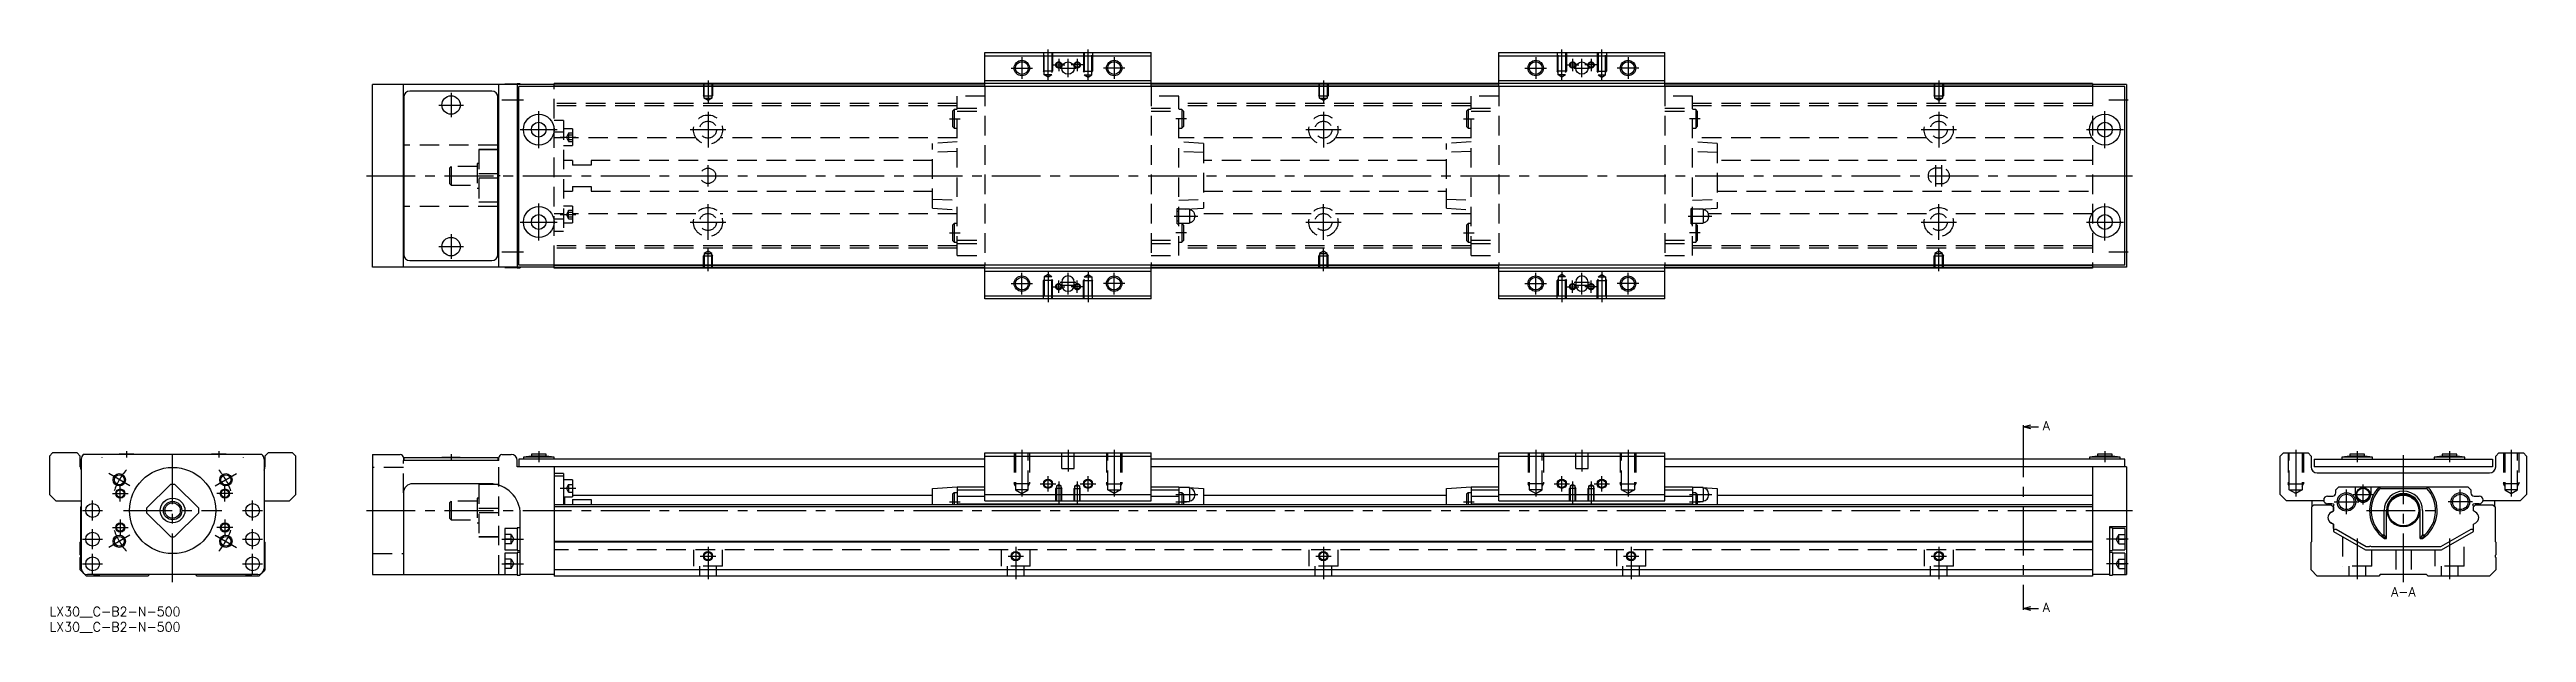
# Model space of a CAD drawing. Extents: x 0 to 805, y -8 to 181.
import ezdxf

# ---------------------------------------------------------------- set-up
doc = ezdxf.new("R2010")
doc.units = 0
doc.header["$LTSCALE"] = 0.5
doc.linetypes.add('CENTER', pattern=[50.8, 31.75, -6.35, 6.35, -6.35])
doc.linetypes.add('DASHED', pattern=[19.05, 12.7, -6.35])
for name, color, linetype in [('MSM_CENTER', 1, 'CENTER'), ('MSM_CONTINUOUS', 7, 'CONTINUOUS'), ('MSM_DASHED', 4, 'DASHED'), ('MSM_NARROW', 5, 'CONTINUOUS'), ('MSM_PART_NUMBER', 7, 'CONTINUOUS')]:
    doc.layers.add(name, color=color, linetype=linetype)
doc.styles.get("Standard").update_dxf_attribs({"font": 'txt.shx', "height": 3, "bigfont": 'bigfont.shx'})

# ---------------------------------------------------------------- blocks, each defined once
blk = doc.blocks.new('*U2')
at = {"layer": 'MSM_PART_NUMBER'}
blk.add_text('LX30__C-B2-N-500', height=3, dxfattribs=at).set_placement((0, -3))
blk = doc.blocks.new('*U3')
at = {"layer": 'MSM_PART_NUMBER'}
blk.add_text('LX30__C-B2-N-500', height=3, dxfattribs=at).set_placement((0, -8))

msp = doc.modelspace()

# ---------------------------------------------------------------- linework, layer by layer
at = {"layer": 'MSM_CENTER'}
for p, q in [((316, 178.5), (316, 171.5)), ((324.5, 171.09), (324.5, 181)), ((328, 178), (328, 174)), ((331, 172), (331, 178)), ((334, 178), (334, 174)), ((337.5, 171.09), (337.5, 181)), ((346, 178.5), (346, 171.5)), ((483, 178.5), (483, 171.5)), ((491.5, 171.09), (491.5, 181)), ((495, 178), (495, 174)), ((498, 172), (498, 178)), ((501, 178), (501, 174)), ((504.5, 171.09), (504.5, 181)), ((513, 178.5), (513, 171.5)), ((214, 171), (214, 163.49)), ((312.5, 175), (319.5, 175)), ((326, 176), (330, 176)), ((328.5, 175), (333.5, 175)), ((336, 176), (332, 176)), ((349.5, 175), (342.5, 175)), ((414, 171), (414, 163.49)), ((479.5, 175), (486.5, 175)), ((493, 176), (497, 176)), ((495.5, 175), (500.5, 175)), ((503, 176), (499, 176)), ((516.5, 175), (509.5, 175)), ((614, 171), (614, 163.49)), ((126.5, 163), (134.5, 163)), ((130.5, 167), (130.5, 159)), ((147, 164.7), (154, 164.7)), ((669.25, 164.7), (675.5, 164.7)), ((153, 155), (165, 155)), ((159, 149), (159, 161)), ((208.25, 155), (219.75, 155)), ((214, 160.75), (214, 149.25)), ((292.5, 158.5), (296, 158.5)), ((369.5, 158.5), (366, 158.5)), ((408.25, 155), (419.75, 155)), ((414, 160.75), (414, 149.25)), ((459.5, 158.5), (463, 158.5)), ((536.5, 158.5), (533, 158.5)), ((608.25, 155), (619.75, 155)), ((614, 160.75), (614, 149.25)), ((662, 155), (674, 155)), ((668, 149), (668, 161)), ((166, 152.55), (171, 152.55)), ((103, 140), (677, 140)), ((214, 136.5), (214, 143.5)), ((613, 136.5), (613, 143.5)), ((615, 136.5), (615, 143.5)), ((159, 119), (159, 131)), ((214, 119.25), (214, 130.75)), ((414, 119.25), (414, 130.75)), ((614, 119.25), (614, 130.75)), ((668, 119), (668, 131)), ((130.5, 121), (130.5, 113)), ((153, 125), (165, 125)), ((166, 127.44), (171, 127.44)), ((208.25, 125), (219.75, 125)), ((292.5, 121.5), (296, 121.5)), ((365.5, 126.9), (373.2, 126.9)), ((369.5, 121.5), (366, 121.5)), ((408.25, 125), (419.75, 125)), ((459.5, 121.5), (463, 121.5)), ((532.5, 126.9), (540.2, 126.9)), ((536.5, 121.5), (533, 121.5)), ((608.25, 125), (619.75, 125)), ((662, 125), (674, 125)), ((126.5, 117), (134.5, 117)), ((147, 115.3), (154, 115.3)), ((214, 109), (214, 116.51)), ((414, 109), (414, 116.51)), ((614, 109), (614, 116.51)), ((669.25, 115.3), (675.5, 115.3)), ((312.5, 105), (319.5, 105)), ((316, 101.5), (316, 108.5)), ((324.5, 108.91), (324.5, 99)), ((328, 102), (328, 106)), ((328.5, 105.5), (333.5, 105.5)), ((331, 101.5), (331, 108.5)), ((334, 102), (334, 106)), ((337.5, 108.91), (337.5, 99)), ((349.5, 105), (342.5, 105)), ((346, 101.5), (346, 108.5)), ((479.5, 105), (486.5, 105)), ((483, 101.5), (483, 108.5)), ((491.5, 108.91), (491.5, 99)), ((495, 102), (495, 106)), ((495.5, 105.5), (500.5, 105.5)), ((498, 101.5), (498, 108.5)), ((501, 102), (501, 106)), ((504.5, 108.91), (504.5, 99)), ((516.5, 105), (509.5, 105)), ((513, 101.5), (513, 108.5)), ((326, 104), (330, 104)), ((328.5, 104.5), (333.5, 104.5)), ((336, 104), (332, 104)), ((493, 104), (497, 104)), ((495.5, 104.5), (500.5, 104.5)), ((503, 104), (499, 104)), ((641.38, 58), (641.38, 0)), ((17, 48.6), (17, 48.49)), ((25, 50.6), (25, 48.5)), ((40, 8), (40, 51.5)), ((55, 50.6), (55, 48.5)), ((63, 48.49), (63, 48.6)), ((130.5, 49.6), (130.5, 47.49)), ((159, 50.6), (159, 47)), ((316, 51), (316, 35.81)), ((331, 51), (331, 44)), ((346, 51), (346, 35.81)), ((483, 51), (483, 35.81)), ((498, 51), (498, 44)), ((513, 51), (513, 35.81)), ((668, 50.6), (668, 47)), ((730, 51), (730, 35.81)), ((750, 50.6), (750, 47)), ((765, 8), (765, 51.5)), ((780, 50.6), (780, 47)), ((800, 51), (800, 35.81)), ((26.14, 39.3), (19.22, 43.3)), ((53.86, 39.3), (60.78, 43.3)), ((324.5, 37.5), (324.5, 42.5)), ((328, 40.76), (328, 33.5)), ((334, 40.76), (334, 33.5)), ((337.5, 37.5), (337.5, 42.5)), ((491.5, 37.5), (491.5, 42.5)), ((495, 40.76), (495, 33.5)), ((501, 40.76), (501, 33.5)), ((504.5, 37.5), (504.5, 42.5)), ((14, 28.05), (14, 34.55)), ((20.42, 36.8), (25.57, 36.8)), ((23, 34.23), (23, 39.38)), ((59.57, 36.8), (54.42, 36.8)), ((57, 34.23), (57, 39.38)), ((66, 28.05), (66, 34.55)), ((166, 38.55), (171, 38.55)), ((292.5, 34.1), (296, 34.1)), ((322, 40), (327, 40)), ((335, 40), (340, 40)), ((366, 36.5), (373.2, 36.5)), ((366, 34.1), (369.5, 34.1)), ((459.5, 34.1), (463, 34.1)), ((489, 40), (494, 40)), ((502, 40), (507, 40)), ((533, 36.5), (540.2, 36.5)), ((533, 34.1), (536.5, 34.1)), ((742.5, 34.1), (750.5, 34.1)), ((746.5, 30.1), (746.5, 38.1)), ((748.65, 36.5), (755.15, 36.5)), ((751.9, 33.25), (751.9, 39.75)), ((787.5, 34.1), (779.5, 34.1)), ((783.5, 30.1), (783.5, 38.1)), ((10.75, 31.3), (17.25, 31.3)), ((14, 18.75), (14, 25.25)), ((20.42, 25.8), (25.57, 25.8)), ((23, 28.38), (23, 23.23)), ((24, 31.3), (56, 31.3)), ((59.57, 25.8), (54.42, 25.8)), ((57, 28.38), (57, 23.23)), ((62.75, 31.3), (69.25, 31.3)), ((66, 18.75), (66, 25.25)), ((103, 31.3), (677, 31.3)), ((753, 31.3), (777, 31.3)), ((10.75, 22), (17.25, 22)), ((14, 10.75), (14, 17.25)), ((26.14, 23.3), (19.22, 19.3)), ((53.86, 23.3), (60.78, 19.3)), ((62.75, 22), (69.25, 22)), ((66, 10.75), (66, 17.25)), ((147, 22), (154, 22)), ((211.5, 16.5), (216.5, 16.5)), ((214, 19.5), (214, 9)), ((311.5, 16.5), (316.5, 16.5)), ((314, 19.5), (314, 9)), ((411.5, 16.5), (416.5, 16.5)), ((414, 19.5), (414, 9)), ((511.5, 16.5), (516.5, 16.5)), ((514, 19.5), (514, 9)), ((611.5, 16.5), (616.5, 16.5)), ((614, 19.5), (614, 9)), ((675.5, 22), (668.5, 22)), ((750, 22.18), (750, 9)), ((780, 22.18), (780, 9)), ((10.75, 14), (17.25, 14)), ((62.75, 14), (69.25, 14)), ((147, 14), (154, 14)), ((675.5, 14), (668.5, 14))]:
    msp.add_line(p, q, dxfattribs=at)
for start, end in [(138.53845, 161.46155), (18.53845, 41.46155), (198.53845, 221.46155), (318.53845, 341.46155)]:
    msp.add_arc((40, 31.3), 20, start, end, dxfattribs=at)
at = {"layer": 'MSM_CONTINUOUS'}
for p, q in [((304, 180), (358, 180)), ((304, 169), (304, 180)), ((304, 179), (358, 179)), ((358, 169), (358, 180)), ((471, 180), (525, 180)), ((471, 169), (471, 180)), ((471, 179), (525, 179)), ((525, 169), (525, 180)), ((105, 110.3), (105, 169.7)), ((164, 169.7), (105, 169.7)), ((115, 110.3), (115, 169.7)), ((146, 110.3), (146, 169.7)), ((148, 169.75), (148, 169.7)), ((152, 169.75), (148, 169.75)), ((153, 169.9), (152, 169.9)), ((152, 169.9), (152, 110.1)), ((153, 169.9), (153, 169.7)), ((164, 169), (164, 170)), ((664, 170), (164, 170)), ((304, 169.8), (164, 169.8)), ((304, 169.1), (164, 169.1)), ((304, 171), (358, 171)), ((471, 169.8), (358, 169.8)), ((471, 169.1), (358, 169.1)), ((471, 171), (525, 171)), ((664, 169.8), (525, 169.8)), ((664, 169.1), (525, 169.1)), ((664, 170), (664, 169)), ((675, 169.7), (664, 169.7)), ((675, 169.7), (675, 110.3)), ((115.1, 165.5), (115.1, 114.5)), ((143.7, 167.5), (117.1, 167.5)), ((145.7, 114.5), (145.7, 165.5)), ((152.5, 111), (152.5, 169)), ((674.5, 169), (152.5, 169)), ((674.5, 111), (674.5, 169)), ((115, 158.2), (115.1, 158.2)), ((145.7, 158.2), (146, 158.2)), ((115.1, 150), (115, 150)), ((146, 150), (145.7, 150)), ((146, 148.5), (145.7, 148.5)), ((146, 148.47), (145.7, 148.47)), ((145.7, 140.72), (146, 140.72)), ((146, 139.28), (145.7, 139.28)), ((115.1, 130), (115, 130)), ((146, 131.53), (145.7, 131.53)), ((146, 131.5), (145.7, 131.5)), ((146, 130), (145.7, 130)), ((115.1, 121.8), (115, 121.8)), ((146, 121.8), (145.7, 121.8)), ((164, 110.3), (105, 110.3)), ((117.1, 112.5), (143.7, 112.5)), ((148, 110.3), (148, 110.25)), ((148, 110.25), (152, 110.25)), ((152, 110.1), (153, 110.1)), ((674.5, 111), (152.5, 111)), ((153, 110.3), (153, 110.1)), ((164, 110), (164, 111)), ((304, 110.9), (164, 110.9)), ((304, 110.2), (164, 110.2)), ((664, 110), (164, 110)), ((304, 100), (304, 111)), ((304, 109), (358, 109)), ((329, 105.5), (329, 104.5)), ((333, 104.5), (333, 105.5)), ((358, 100), (358, 111)), ((471, 110.9), (358, 110.9)), ((471, 110.2), (358, 110.2)), ((471, 100), (471, 111)), ((471, 109), (525, 109)), ((496, 105.5), (496, 104.5)), ((500, 104.5), (500, 105.5)), ((525, 100), (525, 111)), ((664, 110.9), (525, 110.9)), ((664, 110.2), (525, 110.2)), ((664, 111), (664, 110)), ((675, 110.3), (664, 110.3)), ((304, 101), (358, 101)), ((358, 100), (304, 100)), ((471, 101), (525, 101)), ((525, 100), (471, 100)), ((641.38, 58.5), (643.87, 59.17)), ((641.38, 59), (641.38, 58)), ((643.87, 57.83), (641.38, 58.5)), ((641.38, 58.5), (646.38, 58.5)), ((1, 50), (0, 49)), ((0, 49), (0, 36.5)), ((9, 50), (1, 50)), ((10, 49), (9, 50)), ((10, 45.5), (10, 49)), ((69.02, 49.5), (10.98, 49.5)), ((22.6, 49.6), (22.6, 49.5)), ((27.4, 49.6), (22.6, 49.6)), ((27.4, 49.5), (27.4, 49.6)), ((52.6, 49.6), (52.6, 49.5)), ((57.4, 49.6), (52.6, 49.6)), ((57.4, 49.5), (57.4, 49.6)), ((71, 50), (70, 49)), ((70, 49), (70, 45.5)), ((79, 50), (71, 50)), ((80, 49), (79, 50)), ((80, 36.5), (80, 49)), ((105, 49.5), (105, 10.5)), ((105, 49.5), (114, 49.5)), ((115, 48.5), (115, 47.5)), ((115.1, 48.5), (115.1, 47.5)), ((115.1, 48.5), (145.7, 48.5)), ((127.5, 48.6), (133.5, 48.6)), ((127.5, 48.6), (127.5, 48.5)), ((133.5, 48.5), (133.5, 48.6)), ((145.7, 48.5), (145.7, 47.5)), ((146, 47.5), (146, 48.5)), ((147, 49.5), (150, 49.5)), ((156.6, 49), (154, 48.6)), ((154, 48.6), (154, 48)), ((164, 48.6), (154, 48.6)), ((156.6, 49.6), (156.6, 49)), ((161.4, 49.6), (156.6, 49.6)), ((161.4, 49), (156.6, 49)), ((161.4, 49), (161.4, 49.6)), ((164, 48.6), (161.4, 49)), ((164, 48), (164, 48.6)), ((304, 34.5), (304, 50)), ((304, 50), (358, 50)), ((304, 49), (358, 49)), ((358, 34.5), (358, 50)), ((471, 34.5), (471, 50)), ((471, 50), (525, 50)), ((471, 49), (525, 49)), ((525, 34.5), (525, 50)), ((665.6, 49), (663, 48.6)), ((663, 48.6), (663, 48)), ((673, 48.6), (663, 48.6)), ((665.6, 49.6), (665.6, 49)), ((670.4, 49.6), (665.6, 49.6)), ((670.4, 49), (665.6, 49)), ((670.4, 49), (670.4, 49.6)), ((673, 48.6), (670.4, 49)), ((673, 48), (673, 48.6)), ((725, 49), (726, 50)), ((725, 36.5), (725, 49)), ((726, 50), (734, 50)), ((734, 50), (735, 49)), ((735, 49), (735, 45.5)), ((747.6, 49), (745, 48.6)), ((755, 48.6), (745, 48.6)), ((745, 48.6), (745, 48)), ((752.4, 49.6), (747.6, 49.6)), ((747.6, 49.6), (747.6, 49)), ((752.4, 49), (747.6, 49)), ((752.4, 49), (752.4, 49.6)), ((755, 48.6), (752.4, 49)), ((755, 48), (755, 48.6)), ((777.6, 49), (775, 48.6)), ((785, 48.6), (775, 48.6)), ((775, 48.6), (775, 48)), ((782.4, 49.6), (777.6, 49.6)), ((777.6, 49.6), (777.6, 49)), ((782.4, 49), (777.6, 49)), ((782.4, 49), (782.4, 49.6)), ((785, 48.6), (782.4, 49)), ((785, 48), (785, 48.6)), ((795, 49), (796, 50)), ((795, 45.5), (795, 49)), ((796, 50), (804, 50)), ((804, 50), (805, 49)), ((805, 49), (805, 36.5)), ((10.3, 48), (10.3, 12.5)), ((69.7, 48), (69.7, 12.5)), ((146, 47.5), (115, 47.5)), ((152, 45.5), (152, 47.5)), ((304, 45.5), (152, 45.5)), ((152.5, 48), (152.5, 45.5)), ((304, 48), (152.5, 48)), ((164, 45.5), (164, 10)), ((167, 43.3), (164, 43.3)), ((167, 42.45), (164, 42.45)), ((167, 43.3), (167, 33.2)), ((170, 41.3), (167, 41.3)), ((170, 41.3), (170, 35.8)), ((471, 48), (358, 48)), ((471, 45.5), (358, 45.5)), ((674.5, 48), (525, 48)), ((675, 45.5), (525, 45.5)), ((664, 45.5), (664, 10)), ((674.5, 45.5), (674.5, 48)), ((675, 45.5), (675, 10.5)), ((736, 48), (736, 45.5)), ((736, 48), (794, 48)), ((794, 45.5), (736, 45.5)), ((737, 43.5), (793, 43.5)), ((794, 48), (794, 45.5)), ((0, 36.5), (2, 34.5)), ((2, 34.5), (10.3, 34.5)), ((10.2, 32.5), (10.3, 32.6)), ((10.2, 21.2), (10.2, 32.5)), ((39.28, 39.77), (31.53, 32.02)), ((48.47, 32.02), (40.72, 39.77)), ((69.7, 34.5), (78, 34.5)), ((69.7, 32.6), (69.8, 32.5)), ((69.8, 32.5), (69.8, 21.2)), ((78, 34.5), (80, 36.5)), ((115, 37), (115, 10.5)), ((143, 40), (118, 40)), ((664, 33.2), (164, 33.2)), ((664, 32.5), (164, 32.5)), ((167, 35.8), (170, 35.8)), ((167.5, 33.2), (167.5, 35.8)), ((170, 36.3), (287, 36.3)), ((170, 34.87), (176, 34.87)), ((170, 34.87), (170, 33.2)), ((176, 34.87), (176, 33.2)), ((287, 38.5), (295, 39)), ((287, 33.2), (287, 38.5)), ((294, 37.1), (293.5, 36.6)), ((293.5, 36.6), (293.5, 33.2)), ((295, 37.1), (294, 37.1)), ((294, 37.1), (294, 33.2)), ((295, 39), (304, 39)), ((295, 39), (295, 33.2)), ((295, 38), (304, 38)), ((295, 36), (304, 36)), ((295, 33.5), (367, 33.5)), ((304, 36.5), (358, 36.5)), ((304, 34.5), (358, 34.5)), ((358, 39), (367, 39)), ((358, 38), (367, 38)), ((358, 36), (367, 36)), ((367, 39), (375, 38.5)), ((367, 39), (367, 33.2)), ((370.45, 38.75), (367, 38.75)), ((368, 37.1), (367, 37.1)), ((368.5, 36.6), (368, 37.1)), ((368, 37.1), (368, 33.2)), ((368.5, 36.6), (368.5, 33.2)), ((368.5, 34.25), (370.45, 34.25)), ((370.45, 38.75), (370.45, 34.25)), ((372.2, 36.8), (372.2, 36.2)), ((375, 38.5), (375, 33.2)), ((375, 36.3), (454, 36.3)), ((454, 38.5), (462, 39)), ((454, 33.2), (454, 38.5)), ((461, 37.1), (460.5, 36.6)), ((460.5, 36.6), (460.5, 33.2)), ((462, 37.1), (461, 37.1)), ((461, 37.1), (461, 33.2)), ((462, 39), (471, 39)), ((462, 39), (462, 33.2)), ((462, 38), (471, 38)), ((462, 36), (471, 36)), ((462, 33.5), (534, 33.5)), ((471, 36.5), (525, 36.5)), ((471, 34.5), (525, 34.5)), ((525, 39), (534, 39)), ((525, 38), (534, 38)), ((525, 36), (534, 36)), ((534, 39), (542, 38.5)), ((534, 39), (534, 33.2)), ((537.45, 38.75), (534, 38.75)), ((535, 37.1), (534, 37.1)), ((535.5, 36.6), (535, 37.1)), ((535, 37.1), (535, 33.2)), ((535.5, 36.6), (535.5, 33.2)), ((535.5, 34.25), (537.45, 34.25)), ((537.45, 38.75), (537.45, 34.25)), ((539.2, 36.8), (539.2, 36.2)), ((542, 38.5), (542, 33.2)), ((542, 36.3), (664, 36.3)), ((727, 34.5), (725, 36.5)), ((739.13, 34.5), (727, 34.5)), ((735.2, 32.5), (735.9, 33.2)), ((735.2, 21.2), (735.2, 32.5)), ((735.3, 32.6), (735.3, 34.5)), ((735.9, 33.2), (741.55, 33.2)), ((740.35, 36), (742.05, 36)), ((741.75, 33.5), (740.35, 33.5)), ((741.55, 33.2), (742.25, 32.5)), ((742.2, 32.55), (742.2, 32.7)), ((742.25, 32.5), (742.2, 32.55)), ((742.25, 31.15), (742.25, 32.5)), ((742.25, 32.5), (742.25, 31.15)), ((743.05, 38), (744.05, 39)), ((743.05, 37), (743.05, 38)), ((744.05, 39), (785.95, 39)), ((749.4, 36.5), (749.4, 39)), ((754.4, 39), (754.4, 36.5)), ((757.14, 39), (757.4, 38.5)), ((757.4, 38.5), (772.6, 38.5)), ((772.6, 38.5), (772.86, 39)), ((785.95, 39), (786.95, 38)), ((786.95, 38), (786.95, 37)), ((787.75, 32.5), (788.45, 33.2)), ((787.75, 31.15), (787.75, 32.5)), ((787.8, 32.7), (787.8, 32.55)), ((787.95, 36), (789.65, 36)), ((789.65, 33.5), (788.25, 33.5)), ((788.45, 33.2), (794.1, 33.2)), ((803, 34.5), (790.87, 34.5)), ((794.1, 33.2), (794.8, 32.5)), ((794.7, 32.6), (794.7, 34.5)), ((794.8, 32.5), (794.8, 21.2)), ((805, 36.5), (803, 34.5)), ((31.53, 30.58), (39.28, 22.83)), ((40.72, 22.83), (48.47, 30.58)), ((152, 25.5), (148, 25.5)), ((148, 25.5), (148, 18.5)), ((153, 25.65), (152, 25.65)), ((152, 25.65), (152, 18.35)), ((153, 10.35), (153, 30)), ((675, 26), (669.5, 26)), ((669.5, 26), (669.5, 10.35)), ((670.5, 25.65), (669.5, 25.65)), ((670.5, 25.65), (670.5, 18.35)), ((674.5, 25.5), (670.5, 25.5)), ((674.5, 25.5), (674.5, 18.5)), ((742.25, 31.15), (741.5, 30.72)), ((742.25, 26.85), (741.5, 27.28)), ((741.6, 30.78), (742.25, 31.15)), ((741.6, 27.22), (742.25, 26.85)), ((742.25, 25.45), (742.25, 26.85)), ((742.25, 26.85), (742.25, 24.5)), ((742.25, 24.5), (752.64, 18.5)), ((743.1, 25.16), (742.7, 25.16)), ((752.91, 19.5), (743.1, 25.16)), ((758.74, 23.45), (758.74, 31.3)), ((759.5, 22.2), (759.5, 31.3)), ((770.5, 22.2), (770.5, 31.3)), ((771.26, 31.3), (771.26, 23.45)), ((786.9, 25.16), (777.09, 19.5)), ((777.36, 18.5), (787.75, 24.5)), ((787.3, 25.16), (786.9, 25.16)), ((788.4, 30.78), (787.75, 31.15)), ((787.75, 26.85), (788.5, 27.28)), ((787.75, 24.5), (787.75, 26.85)), ((788.4, 30.78), (788.49, 30.73)), ((10, 21), (10.2, 21.2)), ((10, 16.9), (10, 21)), ((10, 12), (10, 16.1)), ((69.8, 21.2), (70, 21)), ((70, 21), (70, 12)), ((148, 18.5), (152, 18.5)), ((152, 17.5), (148, 17.5)), ((148, 17.5), (148, 10.5)), ((152, 18.35), (153, 18.35)), ((153, 17.65), (152, 17.65)), ((152, 17.65), (152, 10.35)), ((664, 21.2), (164, 21.2)), ((664, 21), (164, 21)), ((669.5, 18.35), (670.5, 18.35)), ((670.5, 17.65), (669.5, 17.65)), ((670.5, 18.5), (674.5, 18.5)), ((670.5, 17.65), (670.5, 10.35)), ((674.5, 17.5), (670.5, 17.5)), ((674.5, 17.5), (674.5, 10.5)), ((735, 21), (735.2, 21.2)), ((735, 12), (735, 21)), ((752.64, 18.5), (777.36, 18.5)), ((753.85, 19.5), (752.91, 19.5)), ((777.09, 19.5), (754.65, 19.5)), ((758.07, 23.45), (758.74, 23.45)), ((759.5, 22.2), (758.74, 23.45)), ((758.82, 22.2), (759.5, 22.2)), ((771.26, 23.45), (770.5, 22.2)), ((770.5, 22.2), (771.18, 22.2)), ((771.26, 23.45), (771.93, 23.45)), ((794.8, 21.2), (795, 21)), ((795, 21), (795, 16.9)), ((795, 16.1), (795, 12)), ((10.7, 11.3), (10, 12)), ((12, 10), (11.1, 10.9)), ((32, 10), (12, 10)), ((67.7, 10.5), (12.3, 10.5)), ((32.5, 10.5), (32, 10)), ((48, 10), (47.5, 10.5)), ((68, 10), (48, 10)), ((68.9, 10.9), (68, 10)), ((70, 12), (69.3, 11.3)), ((105, 10.5), (152, 10.5)), ((152, 10.35), (153, 10.35)), ((164, 10.5), (153, 10.5)), ((664, 12), (164, 12)), ((664, 10), (164, 10)), ((669.5, 10.5), (664, 10.5)), ((669.5, 10.35), (670.5, 10.35)), ((670.5, 10.5), (675, 10.5)), ((737, 10), (735, 12)), ((757, 10), (737, 10)), ((757.5, 10.5), (757, 10)), ((772.5, 10.5), (757.5, 10.5)), ((773, 10), (772.5, 10.5)), ((793, 10), (773, 10)), ((795, 12), (793, 10)), ((641.38, -0.5), (643.87, 0.17)), ((641.38, 0), (641.38, -1)), ((643.87, -1.17), (641.38, -0.5)), ((641.38, -0.5), (646.38, -0.5))]:
    msp.add_line(p, q, dxfattribs=at)
for centre, radius in [((316, 175), 2.07), ((331, 175), 2), ((346, 175), 2.07), ((483, 175), 2.07), ((498, 175), 2), ((513, 175), 2.07), ((130.5, 163), 3), ((159, 155), 5), ((159, 155), 2.4), ((668, 155), 5), ((668, 155), 2.4), ((159, 125), 5), ((668, 125), 5), ((159, 125), 2.4), ((668, 125), 2.4), ((130.5, 117), 3), ((316, 105), 2.07), ((346, 105), 2.07), ((483, 105), 2.07), ((513, 105), 2.07), ((22.68, 41.3), 1.62), ((40, 31.3), 14), ((57.32, 41.3), 1.62), ((324.5, 40), 1.23), ((337.5, 40), 1.23), ((491.5, 40), 1.23), ((504.5, 40), 1.23), ((14, 31.3), 2.25), ((23, 36.8), 1.23), ((40, 31.3), 4), ((40, 31.3), 3), ((40, 31.3), 2.5), ((57, 36.8), 1.23), ((66, 31.3), 2.25), ((746.5, 34.1), 3), ((746.5, 34.1), 2.5), ((751.9, 36.5), 2.25), ((751.9, 36.5), 2.05), ((765, 31.3), 5.3), ((765, 31.3), 5), ((783.5, 34.1), 3), ((783.5, 34.1), 2.5), ((14, 22), 2.25), ((23, 25.8), 1.23), ((57, 25.8), 1.23), ((66, 22), 2.25), ((14, 14), 2.25), ((22.68, 21.3), 1.62), ((57.32, 21.3), 1.62), ((66, 14), 2.25), ((214, 16.5), 1.23), ((314, 16.5), 1.23), ((414, 16.5), 1.23), ((514, 16.5), 1.23), ((614, 16.5), 1.23)]:
    msp.add_circle(centre, radius, dxfattribs=at)
for centre, radius, start, end in [((117.1, 165.5), 2, 90, 180), ((143.7, 165.5), 2, 0, 90), ((117.1, 114.5), 2, 180, 270), ((143.7, 114.5), 2, 270, 0), ((331, 105.5), 2, 0, 180), ((498, 105.5), 2, 0, 180), ((331, 104.5), 2, 180, 0), ((498, 104.5), 2, 180, 0), ((12.3, 48), 2, 131.40962, 180), ((67.7, 48), 2, 0, 48.59038), ((114, 48.5), 1, 0, 90), ((147, 48.5), 1, 90, 180), ((150, 47.5), 2, 0, 90), ((12, 45.5), 2, 180, 211.78833), ((68, 45.5), 2, 328.21167, 0), ((737, 45.5), 2, 180, 270), ((793, 45.5), 2, 270, 0), ((40, 31.3), 8.5, 85.11917, 94.88083), ((118, 37), 3, 90, 180), ((143, 30), 10, 0, 90), ((370.45, 36.8), 1.75, 0, 90), ((370.45, 36.2), 1.75, 270, 0), ((537.45, 36.8), 1.75, 0, 90), ((537.45, 36.2), 1.75, 270, 0), ((740.35, 34.75), 1.25, 90, 270), ((741.75, 32.5), 1, 41.23398, 90), ((742.05, 37), 1, 270, 0), ((742.7, 32.7), 0.5, 113.32535, 180), ((751.9, 36.5), 2.5, 180, 0), ((765, 31.3), 11, 135.573, 235.81959), ((765, 31.3), 10.47, 136.57129, 228.55525), ((765, 31.3), 6.26, 0, 180), ((765, 31.3), 5.5, 0, 180), ((765, 31.3), 11, 304.18041, 44.427), ((765, 31.3), 10.47, 311.44475, 43.42871), ((787.95, 37), 1, 180, 270), ((788.25, 32.5), 1, 90, 138.76602), ((787.3, 32.7), 0.5, 0, 66.67465), ((789.65, 34.75), 1.25, 270, 90), ((40, 31.3), 8.5, 175.11917, 184.88083), ((40, 31.3), 8.5, 355.11917, 4.88083), ((742.65, 28.85), 2.2, 121.45533, 176.01903), ((742.65, 29.15), 2.2, 183.98097, 241.45517), ((742.65, 28.85), 2.2, 121.38869, 134.53306), ((742.7, 25.66), 0.5, 205.84193, 270), ((787.3, 25.66), 0.5, 270, 334.15807), ((787.35, 28.85), 2.2, 3.98097, 61.45517), ((787.35, 29.15), 2.2, 301.45533, 356.01903), ((9.7, 16.5), 0.5, 306.8699, 53.1301), ((40, 31.3), 8.5, 265.11917, 274.88083), ((754.25, 19.2), 0.5, 36.8699, 143.1301), ((766.51, 27.65), 9.43, 206.44562, 215.3272), ((764, 27.35), 8.84, 324.37545, 333.85173), ((795.3, 16.5), 0.5, 126.8699, 233.1301), ((12.3, 12.5), 2, 180, 270), ((15.3, 14), 3.65, 253.51703, 286.48297), ((64.7, 14), 3.65, 253.51703, 286.48297), ((67.7, 12.5), 2, 270, 0)]:
    msp.add_arc(centre, radius, start, end, dxfattribs=at)
at = {"layer": 'MSM_DASHED'}
for p, q in [((323, 180), (323, 174)), ((323.27, 172.8), (323.27, 180)), ((325.73, 180), (325.73, 172.8)), ((326, 180), (326, 174)), ((336, 180), (336, 174)), ((336.27, 180), (336.27, 172.8)), ((338.73, 172.8), (338.73, 180)), ((339, 180), (339, 174)), ((490, 180), (490, 174)), ((490.27, 172.8), (490.27, 180)), ((492.73, 180), (492.73, 172.8)), ((493, 180), (493, 174)), ((503, 180), (503, 174)), ((503.27, 180), (503.27, 172.8)), ((505.73, 172.8), (505.73, 180)), ((506, 180), (506, 174)), ((212.5, 170), (212.5, 166)), ((212.77, 165.2), (212.77, 170)), ((215.23, 170), (215.23, 165.2)), ((215.5, 170), (215.5, 166)), ((326, 174), (323, 174)), ((323.27, 173.53), (323, 174)), ((325.73, 172.8), (323.27, 172.8)), ((324.5, 172.09), (323.27, 172.8)), ((325.73, 172.8), (324.5, 172.09)), ((325.73, 173.53), (326, 174)), ((336, 174), (339, 174)), ((336.27, 173.53), (336, 174)), ((336.27, 172.8), (338.73, 172.8)), ((336.27, 172.8), (337.5, 172.09)), ((337.5, 172.09), (338.73, 172.8)), ((338.73, 173.53), (339, 174)), ((412.5, 170), (412.5, 166)), ((412.77, 165.2), (412.77, 170)), ((415.23, 170), (415.23, 165.2)), ((415.5, 170), (415.5, 166)), ((493, 174), (490, 174)), ((490.27, 173.53), (490, 174)), ((492.73, 172.8), (490.27, 172.8)), ((491.5, 172.09), (490.27, 172.8)), ((492.73, 172.8), (491.5, 172.09)), ((492.73, 173.53), (493, 174)), ((503, 174), (506, 174)), ((503.27, 173.53), (503, 174)), ((503.27, 172.8), (505.73, 172.8)), ((503.27, 172.8), (504.5, 172.09)), ((504.5, 172.09), (505.73, 172.8)), ((505.73, 173.53), (506, 174)), ((612.5, 170), (612.5, 166)), ((612.77, 165.2), (612.77, 170)), ((615.23, 170), (615.23, 165.2)), ((615.5, 170), (615.5, 166)), ((164, 111), (164, 169)), ((295, 163.45), (164, 163.45)), ((295, 162.75), (164, 162.75)), ((212.77, 165.53), (212.5, 166)), ((212.5, 166), (215.5, 166)), ((212.77, 165.2), (215.23, 165.2)), ((214, 164.49), (212.77, 165.2)), ((215.23, 165.2), (214, 164.49)), ((215.23, 165.53), (215.5, 166)), ((294, 161.5), (293.5, 161)), ((294, 161.5), (294, 155.5)), ((295, 161.5), (294, 161.5)), ((304, 165.9), (295, 165.9)), ((295, 114.1), (295, 165.9)), ((295, 161.95), (304, 161.95)), ((304, 169), (304, 111)), ((358, 169), (358, 111)), ((367, 165.9), (358, 165.9)), ((358, 161.95), (367, 161.95)), ((367, 114.1), (367, 165.9)), ((462, 163.45), (367, 163.45)), ((462, 162.75), (367, 162.75)), ((368, 161.5), (367, 161.5)), ((368, 161.5), (368, 155.5)), ((368.5, 161), (368, 161.5)), ((412.77, 165.53), (412.5, 166)), ((412.5, 166), (415.5, 166)), ((412.77, 165.2), (415.23, 165.2)), ((414, 164.49), (412.77, 165.2)), ((415.23, 165.2), (414, 164.49)), ((415.23, 165.53), (415.5, 166)), ((461, 161.5), (460.5, 161)), ((461, 161.5), (461, 155.5)), ((462, 161.5), (461, 161.5)), ((471, 165.9), (462, 165.9)), ((462, 114.1), (462, 165.9)), ((462, 161.95), (471, 161.95)), ((471, 169), (471, 111)), ((525, 169), (525, 111)), ((534, 165.9), (525, 165.9)), ((525, 161.95), (534, 161.95)), ((534, 114.1), (534, 165.9)), ((664, 163.45), (534, 163.45)), ((664, 162.75), (534, 162.75)), ((535, 161.5), (534, 161.5)), ((535, 161.5), (535, 155.5)), ((535.5, 161), (535, 161.5)), ((612.77, 165.53), (612.5, 166)), ((612.5, 166), (615.5, 166)), ((612.77, 165.2), (615.23, 165.2)), ((614, 164.49), (612.77, 165.2)), ((615.23, 165.2), (614, 164.49)), ((615.23, 165.53), (615.5, 166)), ((664, 169), (664, 111)), ((167, 158), (164, 158)), ((167, 154.13), (164, 154.13)), ((167, 158), (167, 122)), ((170, 155.3), (167, 155.3)), ((168.7, 153.8), (167.98, 152.55)), ((168.7, 154), (170, 154)), ((168.7, 154), (168.7, 151.11)), ((168.7, 153.28), (170, 153.28)), ((170, 155.3), (170, 149.8)), ((293.5, 161), (293.5, 156)), ((293.5, 156), (294, 155.5)), ((294, 155.5), (295, 155.5)), ((295, 160.95), (304, 160.95)), ((358, 160.95), (367, 160.95)), ((367, 155.5), (368, 155.5)), ((368, 155.5), (368.5, 156)), ((368.5, 161), (368.5, 156)), ((460.5, 161), (460.5, 156)), ((460.5, 156), (461, 155.5)), ((461, 155.5), (462, 155.5)), ((462, 160.95), (471, 160.95)), ((525, 160.95), (534, 160.95)), ((534, 155.5), (535, 155.5)), ((535, 155.5), (535.5, 156)), ((535.5, 161), (535.5, 156)), ((145.7, 150), (115.1, 150)), ((139.5, 148.5), (139.5, 131.5)), ((145.7, 148.5), (139.5, 148.5)), ((145.7, 148.47), (139.5, 148.47)), ((167, 152.38), (164, 152.38)), ((167, 149.8), (170, 149.8)), ((170, 145), (167, 145)), ((168.7, 151.3), (167.98, 152.55)), ((168.7, 151.83), (170, 151.83)), ((168.7, 151.11), (170, 151.11)), ((210.05, 152.36), (170, 152.36)), ((170, 145), (170, 143.5)), ((176, 145), (176, 143.5)), ((287, 145), (176, 145)), ((295, 152.36), (217.95, 152.36)), ((295, 151), (287, 150.47)), ((287, 129.53), (287, 150.47)), ((295, 147.86), (287, 147.6)), ((410.05, 152.36), (367, 152.36)), ((375, 150.47), (367, 151)), ((375, 147.6), (367, 147.86)), ((375, 150.47), (375, 129.53)), ((454, 145), (375, 145)), ((462, 152.36), (417.95, 152.36)), ((462, 151), (454, 150.47)), ((454, 129.53), (454, 150.47)), ((462, 147.86), (454, 147.6)), ((610.05, 152.36), (534, 152.36)), ((542, 150.47), (534, 151)), ((542, 147.6), (534, 147.86)), ((542, 150.47), (542, 129.53)), ((664, 145), (542, 145)), ((664, 152.36), (617.95, 152.36)), ((130.5, 143), (130, 142.5)), ((130, 142.5), (130, 137.5)), ((130, 137.5), (130.5, 137)), ((130.5, 143), (130.5, 137)), ((139, 143), (130.5, 143)), ((130.5, 137), (139, 137)), ((139, 144), (139, 136)), ((139.5, 144), (139, 144)), ((139.5, 140.72), (145.7, 140.72)), ((145.7, 139.28), (139.5, 139.28)), ((146.5, 140), (146, 140)), ((176, 143.5), (170, 143.5)), ((615, 142.5), (613, 142.5)), ((613, 137.5), (615, 137.5)), ((145.7, 130), (115.1, 130)), ((139, 136), (139.5, 136)), ((139.5, 131.53), (145.7, 131.53)), ((139.5, 131.5), (145.7, 131.5)), ((167, 135), (170, 135)), ((170, 130.19), (167, 130.19)), ((168.7, 128.89), (170, 128.89)), ((168.7, 126), (168.7, 128.89)), ((170, 136.5), (176, 136.5)), ((170, 136.5), (170, 135)), ((170, 130.19), (170, 124.69)), ((176, 136.5), (176, 135)), ((176, 135), (287, 135)), ((287, 132.4), (295, 132.14)), ((287, 129.53), (295, 129)), ((366.5, 129.4), (367, 129.4)), ((366.5, 124.4), (366.5, 129.4)), ((367, 132.14), (375, 132.4)), ((370.45, 129.15), (367, 129.15)), ((369.26, 129.15), (375, 129.53)), ((370.45, 129.15), (370.45, 124.65)), ((375, 135), (454, 135)), ((454, 132.4), (462, 132.14)), ((454, 129.53), (462, 129)), ((533.5, 129.4), (534, 129.4)), ((533.5, 124.4), (533.5, 129.4)), ((534, 132.14), (542, 132.4)), ((537.45, 129.15), (534, 129.15)), ((536.26, 129.15), (542, 129.53)), ((537.45, 129.15), (537.45, 124.65)), ((542, 135), (664, 135)), ((167, 127.62), (164, 127.62)), ((167, 125.87), (164, 125.87)), ((164, 122), (167, 122)), ((167, 124.69), (170, 124.69)), ((168.7, 128.69), (167.98, 127.44)), ((168.7, 126.19), (167.98, 127.44)), ((168.7, 128.17), (170, 128.17)), ((168.7, 126.72), (170, 126.72)), ((168.7, 126), (170, 126)), ((210.05, 127.64), (170, 127.64)), ((295, 127.64), (217.95, 127.64)), ((294, 124.5), (293.5, 124)), ((293.5, 124), (293.5, 119)), ((295, 124.5), (294, 124.5)), ((294, 124.5), (294, 118.5)), ((367, 128.4), (366.5, 128.4)), ((366.5, 125.4), (367, 125.4)), ((366.5, 124.4), (367, 124.4)), ((367, 124.65), (370.45, 124.65)), ((368, 124.5), (367, 124.5)), ((368.5, 124), (368, 124.5)), ((368, 124.5), (368, 118.5)), ((368.5, 124), (368.5, 119)), ((410.05, 127.64), (372.14, 127.64)), ((372.2, 127.2), (372.2, 126.6)), ((462, 127.64), (417.95, 127.64)), ((461, 124.5), (460.5, 124)), ((460.5, 124), (460.5, 119)), ((462, 124.5), (461, 124.5)), ((461, 124.5), (461, 118.5)), ((534, 128.4), (533.5, 128.4)), ((533.5, 125.4), (534, 125.4)), ((533.5, 124.4), (534, 124.4)), ((534, 124.65), (537.45, 124.65)), ((535, 124.5), (534, 124.5)), ((535.5, 124), (535, 124.5)), ((535, 124.5), (535, 118.5)), ((535.5, 124), (535.5, 119)), ((610.05, 127.64), (539.14, 127.64)), ((539.2, 127.2), (539.2, 126.6)), ((664, 127.64), (617.95, 127.64)), ((295, 117.25), (164, 117.25)), ((295, 116.55), (164, 116.55)), ((212.77, 114.47), (212.5, 114)), ((212.5, 110), (212.5, 114)), ((212.5, 114), (215.5, 114)), ((214, 115.51), (212.77, 114.8)), ((212.77, 114.8), (212.77, 110)), ((212.77, 114.8), (215.23, 114.8)), ((215.23, 114.8), (214, 115.51)), ((215.23, 110), (215.23, 114.8)), ((215.23, 114.47), (215.5, 114)), ((215.5, 110), (215.5, 114)), ((293.5, 119), (294, 118.5)), ((294, 118.5), (295, 118.5)), ((295, 119.05), (304, 119.05)), ((295, 118.05), (304, 118.05)), ((295, 114.1), (304, 114.1)), ((358, 119.05), (367, 119.05)), ((358, 118.05), (367, 118.05)), ((358, 114.1), (367, 114.1)), ((367, 118.5), (368, 118.5)), ((462, 117.25), (367, 117.25)), ((462, 116.55), (367, 116.55)), ((368, 118.5), (368.5, 119)), ((412.77, 114.47), (412.5, 114)), ((412.5, 110), (412.5, 114)), ((412.5, 114), (415.5, 114)), ((414, 115.51), (412.77, 114.8)), ((412.77, 114.8), (412.77, 110)), ((412.77, 114.8), (415.23, 114.8)), ((415.23, 114.8), (414, 115.51)), ((415.23, 110), (415.23, 114.8)), ((415.23, 114.47), (415.5, 114)), ((415.5, 110), (415.5, 114)), ((460.5, 119), (461, 118.5)), ((461, 118.5), (462, 118.5)), ((462, 119.05), (471, 119.05)), ((462, 118.05), (471, 118.05)), ((462, 114.1), (471, 114.1)), ((525, 119.05), (534, 119.05)), ((525, 118.05), (534, 118.05)), ((525, 114.1), (534, 114.1)), ((534, 118.5), (535, 118.5)), ((664, 117.25), (534, 117.25)), ((664, 116.55), (534, 116.55)), ((535, 118.5), (535.5, 119)), ((612.77, 114.47), (612.5, 114)), ((612.5, 110), (612.5, 114)), ((612.5, 114), (615.5, 114)), ((614, 115.51), (612.77, 114.8)), ((612.77, 114.8), (612.77, 110)), ((612.77, 114.8), (615.23, 114.8)), ((615.23, 114.8), (614, 115.51)), ((615.23, 110), (615.23, 114.8)), ((615.23, 114.47), (615.5, 114)), ((615.5, 110), (615.5, 114)), ((323.27, 106.47), (323, 106)), ((326, 106), (323, 106)), ((323, 100), (323, 106)), ((324.5, 107.91), (323.27, 107.2)), ((323.27, 107.2), (323.27, 100)), ((325.73, 107.2), (323.27, 107.2)), ((325.73, 107.2), (324.5, 107.91)), ((325.73, 100), (325.73, 107.2)), ((325.73, 106.47), (326, 106)), ((326, 100), (326, 106)), ((336.27, 106.47), (336, 106)), ((336, 100), (336, 106)), ((336, 106), (339, 106)), ((336.27, 107.2), (337.5, 107.91)), ((336.27, 100), (336.27, 107.2)), ((336.27, 107.2), (338.73, 107.2)), ((337.5, 107.91), (338.73, 107.2)), ((338.73, 107.2), (338.73, 100)), ((338.73, 106.47), (339, 106)), ((339, 100), (339, 106)), ((490.27, 106.47), (490, 106)), ((493, 106), (490, 106)), ((490, 100), (490, 106)), ((491.5, 107.91), (490.27, 107.2)), ((490.27, 107.2), (490.27, 100)), ((492.73, 107.2), (490.27, 107.2)), ((492.73, 107.2), (491.5, 107.91)), ((492.73, 100), (492.73, 107.2)), ((492.73, 106.47), (493, 106)), ((493, 100), (493, 106)), ((503.27, 106.47), (503, 106)), ((503, 100), (503, 106)), ((503, 106), (506, 106)), ((503.27, 107.2), (504.5, 107.91)), ((503.27, 100), (503.27, 107.2)), ((503.27, 107.2), (505.73, 107.2)), ((504.5, 107.91), (505.73, 107.2)), ((505.73, 107.2), (505.73, 100)), ((505.73, 106.47), (506, 106)), ((506, 100), (506, 106)), ((313.5, 50), (313.5, 40)), ((313.93, 50), (313.93, 38)), ((318.07, 38), (318.07, 50)), ((318.5, 50), (318.5, 40)), ((329, 45), (329, 50)), ((333, 45), (333, 50)), ((343.5, 50), (343.5, 40)), ((343.93, 38), (343.93, 50)), ((348.07, 50), (348.07, 38)), ((348.5, 50), (348.5, 40)), ((480.5, 50), (480.5, 40)), ((480.93, 50), (480.93, 38)), ((485.07, 38), (485.07, 50)), ((485.5, 50), (485.5, 40)), ((496, 45), (496, 50)), ((500, 45), (500, 50)), ((510.5, 50), (510.5, 40)), ((510.93, 38), (510.93, 50)), ((515.07, 50), (515.07, 38)), ((515.5, 50), (515.5, 40)), ((727.5, 50), (727.5, 40)), ((727.93, 38), (727.93, 50)), ((732.07, 50), (732.07, 38)), ((732.5, 50), (732.5, 40)), ((797.5, 50), (797.5, 40)), ((797.93, 50), (797.93, 38)), ((802.07, 38), (802.07, 50)), ((802.5, 50), (802.5, 40)), ((115, 45.3), (105, 45.3)), ((115, 37), (115, 47.5)), ((146, 10.5), (146, 47.5)), ((329, 45), (333, 45)), ((496, 45), (500, 45)), ((130.5, 34.3), (130, 33.8)), ((130, 33.8), (130, 28.8)), ((130.5, 34.3), (130.5, 28.3)), ((139, 34.3), (130.5, 34.3)), ((139, 35.3), (139, 27.3)), ((139.5, 35.3), (139, 35.3)), ((139.5, 39.8), (139.5, 22.8)), ((146, 39.8), (139.5, 39.8)), ((146, 39.77), (139.5, 39.77)), ((168.7, 39.8), (167.98, 38.55)), ((168.7, 37.3), (167.98, 38.55)), ((168.7, 39.8), (170, 39.8)), ((168.7, 39.8), (168.7, 37.3)), ((168.7, 38.55), (170, 38.55)), ((168.7, 37.3), (170, 37.3)), ((318.5, 40), (313.5, 40)), ((313.93, 39.25), (313.5, 40)), ((318.07, 38), (313.93, 38)), ((313.93, 38), (316, 36.81)), ((316, 36.81), (318.07, 38)), ((318.07, 39.25), (318.5, 40)), ((327.22, 38.87), (327, 38.5)), ((329, 38.5), (327, 38.5)), ((327, 34.5), (327, 38.5)), ((328, 39.76), (327.22, 39.31)), ((328.78, 39.31), (327.22, 39.31)), ((327.22, 39.31), (327.22, 34.5)), ((328.78, 39.31), (328, 39.76)), ((328.78, 34.5), (328.78, 39.31)), ((328.78, 38.87), (329, 38.5)), ((329, 34.5), (329, 38.5)), ((333.22, 38.87), (333, 38.5)), ((333, 34.5), (333, 38.5)), ((333, 38.5), (335, 38.5)), ((333.22, 39.31), (334, 39.76)), ((333.22, 39.31), (334.78, 39.31)), ((333.22, 34.5), (333.22, 39.31)), ((334, 39.76), (334.78, 39.31)), ((334.78, 39.31), (334.78, 34.5)), ((334.78, 38.87), (335, 38.5)), ((335, 34.5), (335, 38.5)), ((343.5, 40), (348.5, 40)), ((343.93, 39.25), (343.5, 40)), ((343.93, 38), (348.07, 38)), ((346, 36.81), (343.93, 38)), ((348.07, 38), (346, 36.81)), ((348.07, 39.25), (348.5, 40)), ((485.5, 40), (480.5, 40)), ((480.93, 39.25), (480.5, 40)), ((485.07, 38), (480.93, 38)), ((480.93, 38), (483, 36.81)), ((483, 36.81), (485.07, 38)), ((485.07, 39.25), (485.5, 40)), ((494.22, 38.87), (494, 38.5)), ((496, 38.5), (494, 38.5)), ((494, 34.5), (494, 38.5)), ((495, 39.76), (494.22, 39.31)), ((495.78, 39.31), (494.22, 39.31)), ((494.22, 39.31), (494.22, 34.5)), ((495.78, 39.31), (495, 39.76)), ((495.78, 34.5), (495.78, 39.31)), ((495.78, 38.87), (496, 38.5)), ((496, 34.5), (496, 38.5)), ((500.22, 38.87), (500, 38.5)), ((500, 34.5), (500, 38.5)), ((500, 38.5), (502, 38.5)), ((500.22, 39.31), (501, 39.76)), ((500.22, 39.31), (501.78, 39.31)), ((500.22, 34.5), (500.22, 39.31)), ((501, 39.76), (501.78, 39.31)), ((501.78, 39.31), (501.78, 34.5)), ((501.78, 38.87), (502, 38.5)), ((502, 34.5), (502, 38.5)), ((510.5, 40), (515.5, 40)), ((510.93, 39.25), (510.5, 40)), ((510.93, 38), (515.07, 38)), ((513, 36.81), (510.93, 38)), ((515.07, 38), (513, 36.81)), ((515.07, 39.25), (515.5, 40)), ((727.5, 40), (732.5, 40)), ((727.93, 39.25), (727.5, 40)), ((730, 36.81), (727.93, 38)), ((727.93, 38), (732.07, 38)), ((732.07, 38), (730, 36.81)), ((732.07, 39.25), (732.5, 40)), ((802.5, 40), (797.5, 40)), ((797.93, 39.25), (797.5, 40)), ((797.93, 38), (800, 36.81)), ((802.07, 38), (797.93, 38)), ((800, 36.81), (802.07, 38)), ((802.07, 39.25), (802.5, 40)), ((130, 28.8), (130.5, 28.3)), ((130.5, 28.3), (139, 28.3)), ((139, 27.3), (139.5, 27.3)), ((139.5, 32.02), (146, 32.02)), ((146, 30.58), (139.5, 30.58)), ((105, 17.3), (115, 17.3)), ((139.5, 22.83), (146, 22.83)), ((139.5, 22.8), (146, 22.8)), ((150, 23.5), (148, 23.5)), ((150, 22), (148, 22)), ((150, 20.5), (148, 20.5)), ((150, 20.5), (150, 23.5)), ((150, 23.5), (150.87, 22)), ((150, 20.5), (150.87, 22)), ((664, 18.5), (164, 18.5)), ((209.25, 18.5), (209.25, 13.2)), ((218.75, 13.2), (218.75, 18.5)), ((309.25, 18.5), (309.25, 13.2)), ((318.75, 13.2), (318.75, 18.5)), ((409.25, 18.5), (409.25, 13.2)), ((418.75, 13.2), (418.75, 18.5)), ((509.25, 18.5), (509.25, 13.2)), ((518.75, 13.2), (518.75, 18.5)), ((609.25, 18.5), (609.25, 13.2)), ((618.75, 13.2), (618.75, 18.5)), ((672.5, 23.5), (671.63, 22)), ((672.5, 20.5), (671.63, 22)), ((672.5, 20.5), (672.5, 23.5)), ((672.5, 23.5), (674.5, 23.5)), ((672.5, 22), (674.5, 22)), ((672.5, 20.5), (674.5, 20.5)), ((745.25, 22.77), (745.25, 13.2)), ((754.75, 13.2), (754.75, 18.5)), ((762.5, 18.5), (762.5, 10.5)), ((767.5, 18.5), (767.5, 10.5)), ((775.25, 18.5), (775.25, 13.2)), ((784.75, 13.2), (784.75, 22.77)), ((150, 15.5), (148, 15.5)), ((150, 14), (148, 14)), ((150, 12.5), (148, 12.5)), ((150, 12.5), (150, 15.5)), ((150, 15.5), (150.87, 14)), ((150, 12.5), (150.87, 14)), ((218.75, 13.2), (209.25, 13.2)), ((211.25, 13.2), (211.25, 10)), ((216.75, 10), (216.75, 13.2)), ((318.75, 13.2), (309.25, 13.2)), ((311.25, 13.2), (311.25, 10)), ((316.75, 10), (316.75, 13.2)), ((418.75, 13.2), (409.25, 13.2)), ((411.25, 13.2), (411.25, 10)), ((416.75, 10), (416.75, 13.2)), ((518.75, 13.2), (509.25, 13.2)), ((511.25, 13.2), (511.25, 10)), ((516.75, 10), (516.75, 13.2)), ((618.75, 13.2), (609.25, 13.2)), ((611.25, 13.2), (611.25, 10)), ((616.75, 10), (616.75, 13.2)), ((672.5, 15.5), (671.63, 14)), ((672.5, 12.5), (671.63, 14)), ((672.5, 12.5), (672.5, 15.5)), ((672.5, 15.5), (674.5, 15.5)), ((672.5, 14), (674.5, 14)), ((672.5, 12.5), (674.5, 12.5)), ((754.75, 13.2), (745.25, 13.2)), ((747.25, 13.2), (747.25, 10)), ((752.75, 10), (752.75, 13.2)), ((784.75, 13.2), (775.25, 13.2)), ((777.25, 13.2), (777.25, 10)), ((782.75, 10), (782.75, 13.2))]:
    msp.add_line(p, q, dxfattribs=at)
for centre, radius in [((328, 176), 1), ((328, 176), 0.784), ((334, 176), 1), ((334, 176), 0.784), ((495, 176), 1), ((495, 176), 0.784), ((501, 176), 1), ((501, 176), 0.784), ((214, 155), 4.75), ((214, 155), 2.75), ((414, 155), 4.75), ((414, 155), 2.75), ((614, 155), 4.75), ((614, 155), 2.75), ((214, 140), 2.5), ((214, 125), 4.75), ((414, 125), 4.75), ((614, 125), 4.75), ((214, 125), 2.75), ((414, 125), 2.75), ((614, 125), 2.75), ((328, 104), 1), ((328, 104), 0.784), ((334, 104), 1), ((334, 104), 0.784), ((495, 104), 1), ((495, 104), 0.784), ((501, 104), 1), ((501, 104), 0.784)]:
    msp.add_circle(centre, radius, dxfattribs=at)
for centre, radius, start, end in [((613, 140), 2.5, 90, 270), ((615, 140), 2.5, 270, 90), ((370.45, 127.2), 1.75, 0, 90), ((537.45, 127.2), 1.75, 0, 90), ((370.45, 126.6), 1.75, 270, 0), ((537.45, 126.6), 1.75, 270, 0)]:
    msp.add_arc(centre, radius, start, end, dxfattribs=at)
at = {"layer": 'MSM_NARROW'}
for centre, radius in [((316, 175), 2.5), ((346, 175), 2.5), ((483, 175), 2.5), ((513, 175), 2.5), ((316, 105), 2.5), ((346, 105), 2.5), ((483, 105), 2.5), ((513, 105), 2.5), ((22.68, 41.3), 2), ((57.32, 41.3), 2), ((324.5, 40), 1.5), ((337.5, 40), 1.5), ((491.5, 40), 1.5), ((504.5, 40), 1.5), ((23, 36.8), 1.5), ((57, 36.8), 1.5), ((23, 25.8), 1.5), ((57, 25.8), 1.5), ((22.68, 21.3), 2), ((57.32, 21.3), 2), ((214, 16.5), 1.5), ((314, 16.5), 1.5), ((414, 16.5), 1.5), ((514, 16.5), 1.5), ((614, 16.5), 1.5)]:
    msp.add_circle(centre, radius, dxfattribs=at)

# ---------------------------------------------------------------- block references
at = {"layer": 'MSM_CONTINUOUS'}
for name in ['*U2', '*U3']:
    msp.add_blockref(name, (0, 0), dxfattribs=at)

# ---------------------------------------------------------------- texts
at = {"layer": 'MSM_PART_NUMBER'}
for s, p in [('A', (647.79, 57.37)), ('A', (647.79, -1.63)), ('A-A', (761.01, 3.36))]:
    msp.add_text(s, height=3, dxfattribs=at).set_placement(p)

doc.saveas('drawing.dxf')
